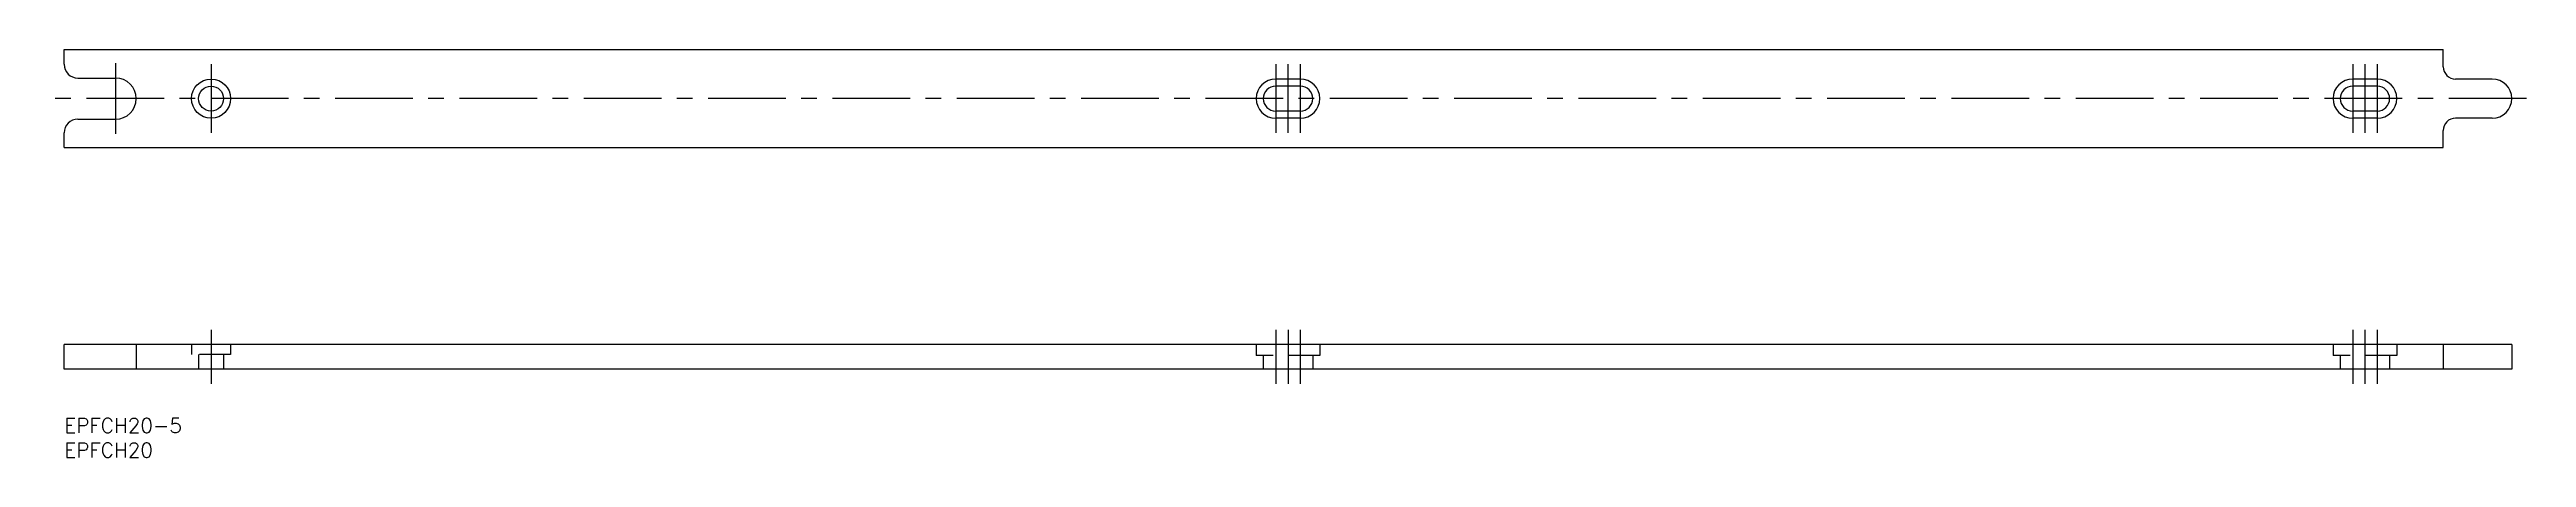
# Model space of a CAD drawing. Extents: x -3 to 503, y -8 to 75.
import ezdxf

# ---------------------------------------------------------------- set-up
doc = ezdxf.new("R2010")
doc.units = 0
doc.header["$LTSCALE"] = 0.5
doc.linetypes.add('CENTER', pattern=[50.8, 31.75, -6.35, 6.35, -6.35])
doc.linetypes.add('DASHED', pattern=[19.05, 12.7, -6.35])
for name, color, linetype in [('MSM_CENTER', 1, 'CENTER'), ('MSM_CONTINUOUS', 7, 'CONTINUOUS'), ('MSM_DASHED', 4, 'DASHED'), ('MSM_PART_NUMBER', 7, 'CONTINUOUS')]:
    doc.layers.add(name, color=color, linetype=linetype)
doc.styles.get("Standard").update_dxf_attribs({"font": 'txt.shx', "height": 3, "bigfont": 'bigfont.shx'})

# ---------------------------------------------------------------- blocks, each defined once
blk = doc.blocks.new('*U3')
at = {"layer": 'MSM_PART_NUMBER'}
blk.add_text('EPFCH20-5', height=3, dxfattribs=at).set_placement((0, -3))
blk = doc.blocks.new('*U4')
at = {"layer": 'MSM_PART_NUMBER'}
blk.add_text('EPFCH20', height=3, dxfattribs=at).set_placement((0, -8))

msp = doc.modelspace()

# ---------------------------------------------------------------- linework, layer by layer
at = {"layer": 'MSM_CENTER'}
for p, q in [((10.5, 72.4), (10.5, 58)), ((30, 72.2), (30, 58.2)), ((247.5, 72.2), (247.5, 58.2)), ((250, 58.2), (250, 72.2)), ((252.5, 72.2), (252.5, 58.2)), ((467.5, 72.2), (467.5, 58.2)), ((470, 72.2), (470, 58.2)), ((472.5, 72.2), (472.5, 58.2)), ((503, 65.2), (-3, 65.2)), ((30, 18), (30, 7)), ((247.5, 18), (247.5, 7)), ((250, 18), (250, 7)), ((252.5, 18), (252.5, 7)), ((467.5, 18), (467.5, 7)), ((470, 18), (470, 7)), ((472.5, 18), (472.5, 7))]:
    msp.add_line(p, q, dxfattribs=at)
at = {"layer": 'MSM_CONTINUOUS'}
for p, q in [((0, 75.2), (486, 75.2)), ((0, 72.2), (0, 75.2)), ((486, 71.7), (486, 75.2)), ((2.8, 69.4), (10.5, 69.4)), ((252.5, 69.2), (247.5, 69.2)), ((252.5, 67.75), (247.5, 67.75)), ((472.5, 69.2), (467.5, 69.2)), ((472.5, 67.75), (467.5, 67.75)), ((496, 69.2), (488.5, 69.2)), ((2.8, 61), (10.5, 61)), ((252.5, 62.65), (247.5, 62.65)), ((252.5, 61.2), (247.5, 61.2)), ((472.5, 62.65), (467.5, 62.65)), ((472.5, 61.2), (467.5, 61.2)), ((496, 61.2), (488.5, 61.2)), ((0, 55.2), (0, 58.2)), ((486, 55.2), (486, 58.7)), ((0, 55.2), (486, 55.2)), ((0, 10), (0, 15)), ((500, 15), (0, 15)), ((486, 15), (486, 10)), ((500, 15), (500, 10)), ((500, 10), (0, 10))]:
    msp.add_line(p, q, dxfattribs=at)
for radius in [4, 2.55]:
    msp.add_circle((30, 65.2), radius, dxfattribs=at)
for centre, radius, start, end in [((2.8, 72.2), 2.8, 180, 270), ((488.5, 71.7), 2.5, 180, 270), ((10.5, 65.2), 4.2, 270, 90), ((247.5, 65.2), 4, 90, 270), ((247.5, 65.2), 2.55, 90, 270), ((252.5, 65.2), 4, 270, 90), ((252.5, 65.2), 2.55, 270, 90), ((467.5, 65.2), 4, 90, 270), ((467.5, 65.2), 2.55, 90, 270), ((472.5, 65.2), 4, 270, 90), ((472.5, 65.2), 2.55, 270, 90), ((496, 65.2), 4, 270, 90), ((2.8, 58.2), 2.8, 90, 180), ((488.5, 58.7), 2.5, 90, 180)]:
    msp.add_arc(centre, radius, start, end, dxfattribs=at)
at = {"layer": 'MSM_DASHED'}
for p, q in [((14.7, 15), (14.7, 10)), ((26, 15), (26, 13)), ((34, 13), (26, 13)), ((27.45, 13), (27.45, 10)), ((32.55, 13), (32.55, 10)), ((34, 15), (34, 13)), ((243.5, 15), (243.5, 12.8)), ((256.5, 12.8), (243.5, 12.8)), ((244.95, 12.8), (244.95, 10)), ((255.05, 12.8), (255.05, 10)), ((256.5, 15), (256.5, 12.8)), ((463.5, 15), (463.5, 12.8)), ((476.5, 12.8), (463.5, 12.8)), ((464.95, 12.8), (464.95, 10)), ((475.05, 12.8), (475.05, 10)), ((476.5, 15), (476.5, 12.8))]:
    msp.add_line(p, q, dxfattribs=at)

# ---------------------------------------------------------------- block references
at = {"layer": 'MSM_CONTINUOUS'}
for name in ['*U3', '*U4']:
    msp.add_blockref(name, (0, 0), dxfattribs=at)

doc.saveas('drawing.dxf')
